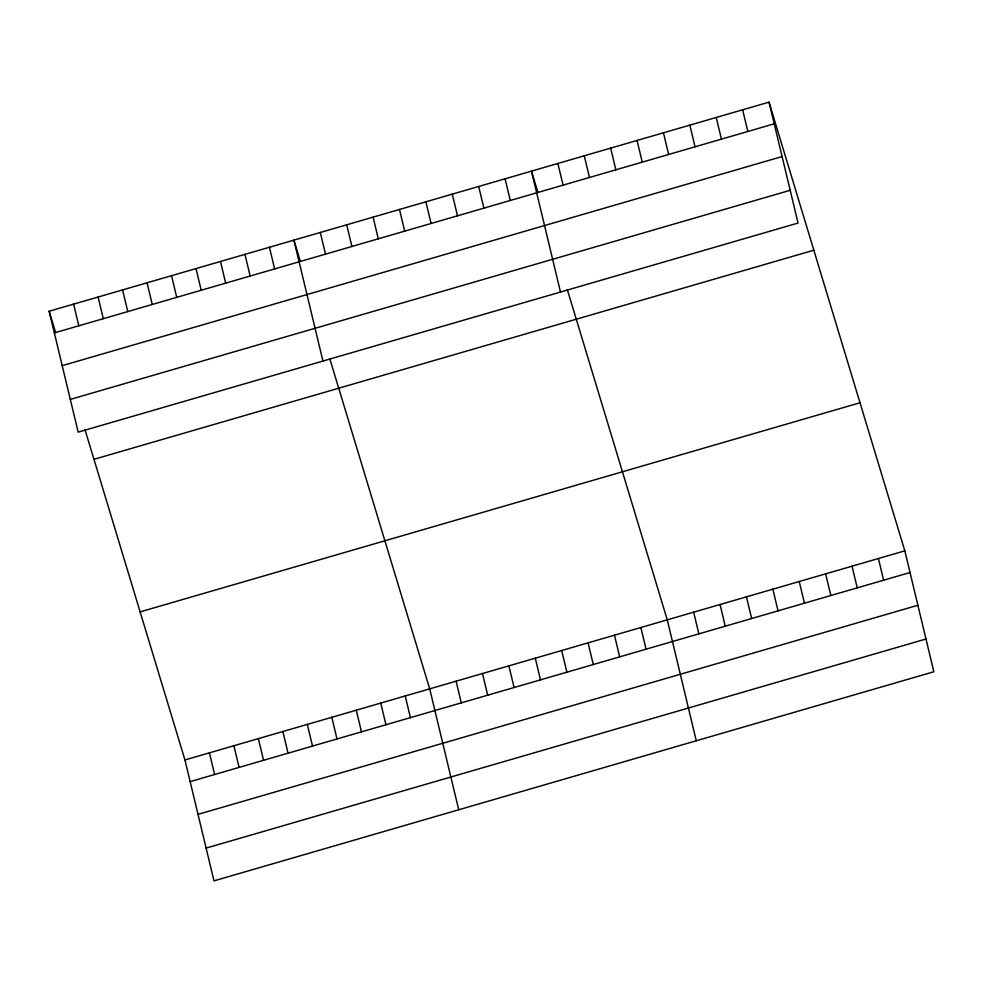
<?xml version="1.0" encoding="UTF-8"?>
<svg xmlns="http://www.w3.org/2000/svg" width="983" height="983" viewBox="0 0 983 983"><rect width="100%" height="100%" fill="white"/><g stroke="black" fill="none" stroke-linecap="round" stroke-linejoin="round"><path stroke-width="1.47" d="M769.025 102.134L798.061 223.043L78.173 432.151L49.15 311.242L769.025 102.134L904.827 550.849L933.85 671.758L213.975 880.866L184.939 759.957L85.005 429.694M54.348 332.905L774.235 123.809M62.212 365.651L782.099 156.555M70.321 399.393L790.197 190.297M93.963 459.319L813.838 250.21M140.127 611.881L860.014 402.772M184.939 759.957L904.827 550.849M190.149 781.62L910.025 572.524M198.001 814.366L917.889 605.27M206.111 848.108L925.986 639.011M537.873 192.299L531.471 171.14L560.494 292.049M567.314 289.604L667.26 619.855L696.283 740.764M300.307 261.294L293.905 240.147L322.94 361.056M329.76 358.598L429.706 688.862L458.729 809.771M49.15 311.242L55.552 332.389M878.421 558.516L883.631 580.179M742.632 109.801L747.842 131.476M852.028 566.183L857.237 587.846M716.238 117.468L721.436 139.131M825.634 573.851L830.832 595.514M689.845 125.136L695.042 146.799M799.24 581.518L804.438 603.181M663.451 132.803L668.649 154.466M772.847 589.186L778.045 610.848M637.058 140.471L642.255 162.134M746.453 596.853L751.651 618.516M610.652 148.138L615.862 169.801M720.048 604.52L725.257 626.183M584.258 155.805L589.468 177.468M693.654 612.188L698.864 633.851M557.865 163.473L563.062 185.136M640.867 627.523L646.064 649.185M505.078 178.808L510.275 200.471M614.473 635.19L619.671 656.853M478.684 186.475L483.882 208.138M588.08 642.857L593.277 664.52M452.278 194.143L457.488 215.805M561.674 650.525L566.884 672.188M425.885 201.81L431.095 223.473M535.28 658.192L540.49 679.855M399.491 209.477L404.689 231.14M508.887 665.86L514.084 687.522M373.098 217.145L378.295 238.808M482.493 673.527L487.691 695.19M346.704 224.812L351.902 246.475M456.1 681.194L461.297 702.857M320.311 232.48L325.508 254.142M405.229 695.964L410.427 717.639M380.753 703.078L385.95 724.741M269.428 247.249L274.638 268.924M356.276 710.181L361.474 731.856M244.951 254.364L250.161 276.026M331.799 717.295L336.997 738.958M220.487 261.478L225.685 283.141M307.323 724.41L312.52 746.072M196.01 268.58L201.208 290.243M282.846 731.512L288.044 753.187M171.534 275.695L176.731 297.358M258.369 738.626L263.567 760.289M147.057 282.797L152.254 304.472M233.893 745.728L239.09 767.404M122.58 289.911L127.778 311.574M209.416 752.843L214.613 774.506M98.103 297.013L103.301 318.689M73.627 304.128L78.824 325.791"/></g></svg>
